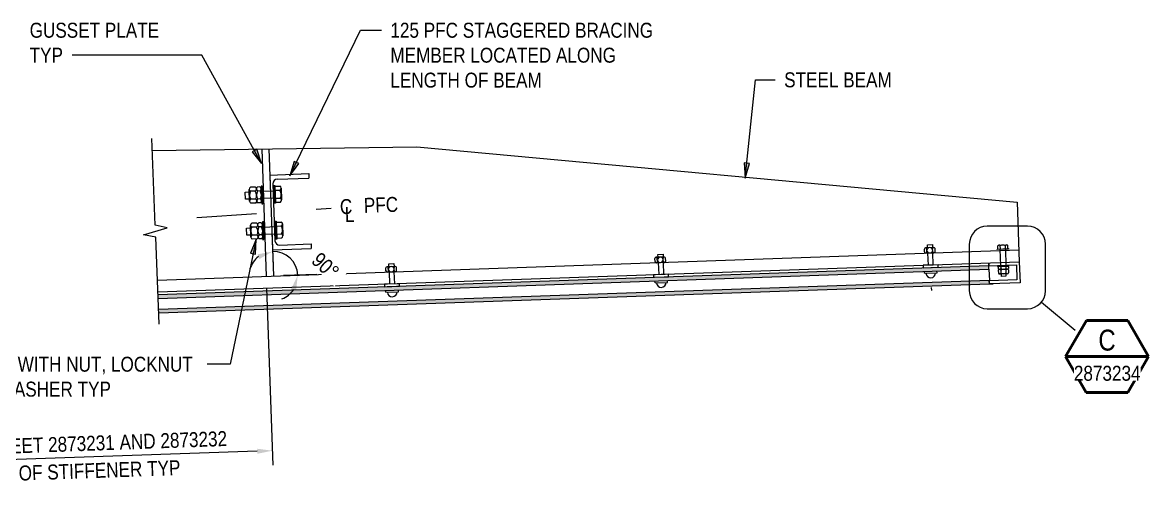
# Model space of a CAD drawing. Header units: metres. Extents: x 0.7 to 27.5, y -3.4 to 6.3.
# Drawn here: x 25.58 to 27.462, y 1.572 to 2.384 of the extents above; entities that cross this region are included whole.
import ezdxf

# ---------------------------------------------------------------- set-up
doc = ezdxf.new("R2010")
doc.units = ezdxf.units.M
doc.linetypes.add('JacobsCenter', pattern=[0.015, 0.009, -0.0015, 0.003, -0.0015])
doc.layers.get('Defpoints').update_dxf_attribs({"color": 41})
for name, color, linetype, lineweight in [('A-ANNO-DIMS', 7, 'Continuous', 9), ('A-ANNO-NOTE', 7, 'Continuous', 9), ('A-ANNO-SYMB', 7, 'Continuous', 9), ('A-DETL', 7, 'Continuous', 13), ('A-DETL-GENF', 7, 'Continuous', 9), ('G-ANNO-TEXT', 7, 'Continuous', 9)]:
    doc.layers.add(name, color=color, linetype=linetype, lineweight=lineweight)
doc.styles.add('Arial Narrow_2', font='ARIALN.TTF', dxfattribs={"height": 0.0025})
doc.styles.add('Arial Narrow_7', font='ARIALN.TTF', dxfattribs={"height": 0.025})
doc.styles.add('Arial Narrow_8', font='ARIALN.TTF', dxfattribs={"height": 0.035})
doc.dimstyles.new('Dimension_Angle_O___º__', dxfattribs={"dimscale": 0.3048, "dimtxt": 0.025586, "dimasz": 0.082021, "dimexe": 0.07874, "dimexo": 0.052493, "dimgap": 0.065617, "dimtad": 1, "dimdec": 3, "dimlfac": 1000, "dimrnd": 0.001, "dimzin": 0, "dimdsep": 46, "dimtxsty": 'Arial Narrow_7', "dimsah": 1, "dimcen": 0.09, "dimadec": 0, "dimazin": 0, "dimtfac": 1, "dimtdec": 4, "dimtix": 1, "dimtmove": 1, "dimatfit": 3, "dimfxl": 1, "dimtvp": 1, "dimtfill": 1, "dimtolj": 1, "dimtzin": 0, "dimlwd": 18, "dimlwe": 18, "dimarcsym": 2})
doc.dimstyles.new('Dimension_Standard_T__mm__2', dxfattribs={"dimscale": 0.3048, "dimtxt": 0.025586, "dimasz": 0.082021, "dimexe": 0.07874, "dimexo": 0.049213, "dimgap": 0.032808, "dimtad": 1, "dimdec": 0, "dimlfac": 1000, "dimzin": 0, "dimdsep": 46, "dimtxsty": 'Arial Narrow_7', "dimsah": 1, "dimcen": 0.09, "dimaunit": 1, "dimadec": 4, "dimazin": 0, "dimtfac": 1, "dimtdec": 4, "dimtix": 1, "dimtmove": 0, "dimatfit": 3, "dimfxl": 1, "dimtvp": 1, "dimtolj": 1, "dimtzin": 0, "dimlwd": 18, "dimlwe": 18, "dimarcsym": 2})

# ---------------------------------------------------------------- blocks, each defined once
blk = doc.blocks.new('CS_DET_BreakLine_ViewScale - Std Break-6970487-DRG-2873233 - NORTH CANOPY SECTION')
at = {"layer": 'A-DETL-GENF'}
for p, q in [((0.13, 0.02), (0.125, 0)), ((0.14, -0.02), (0.13, 0.02)), ((0.125, 0), (-0.02, 0)), ((0.145, 0), (0.14, -0.02)), ((0.29, 0), (0.145, 0))]:
    blk.add_line(p, q, dxfattribs=at)
blk = doc.blocks.new('DIMBLOCK19-DRG-2873233 - NORTH CANOPY SECTION')
at = {"layer": 'A-ANNO-DIMS', "color": 0, "lineweight": 18, "transparency": 16777216}
for p, q in [((25.9965, 2.0333), (25.9984, 1.9774)), ((26.0718, 1.9631), (26.0158, 1.9612))]:
    blk.add_line(p, q, dxfattribs=at)
for start, end in [(2, 92), (127.688, 163.376), (290.624, 326.312)]:
    blk.add_arc((25.999, 1.9606), 0.0408, start, end, dxfattribs=at)
at = {"layer": 'A-ANNO-DIMS', "color": 0, "transparency": 16777216}
for points in [[(25.9727, 1.9968), (25.9755, 1.9889), (25.9976, 2.0014)], [(26.029, 1.9391), (26.037, 1.9368), (26.0398, 1.962)]]:
    blk.add_solid(points, dxfattribs=at)
at = {"layer": 'Defpoints', "color": 0, "transparency": 16777216}
for p in [(25.9959, 2.0493), (26.0182, 1.9966), (25.999, 1.9606)]:
    blk.add_point(p, dxfattribs=at)
at = {"layer": 'A-ANNO-DIMS', "color": 0, "lineweight": 18, "transparency": 16777216, "insert": (26.078, 2.0022), "char_height": 0.025, "width": 0.054583, "attachment_point": 1, "rotation": 317, "line_spacing_factor": 0.974696, "style": 'Arial Narrow_7', "bg_fill": 3, "box_fill_scale": 1.1, "bg_fill_color": 256, "bg_fill_true_color": 13158600, "bg_fill_transparency": 0}
blk.add_mtext('\\A1;90°', dxfattribs=at)
at = {"layer": 'Defpoints', "color": 0, "transparency": 16777216}
blk.add_point((26.0878, 1.9637), dxfattribs=at)
blk = doc.blocks.new('CS_Annot_Centreline Symbol3 - CS_Annot_Centreline Symbol-5619338-DRG-2873233 - NORTH CANOPY SECTION')
at = {"layer": 'A-ANNO-NOTE', "char_height": 0.0025, "attachment_point": 1, "style": 'Arial Narrow_2'}
for s, insert, width in [('C  ', (-0.00119, 0.00463), 0.0044093), ('L', (-0.00041, 0.00329), 0.0019241)]:
    blk.add_mtext(s, dxfattribs=dict(at, insert=insert, width=width))
blk = doc.blocks.new('DIMBLOCK21-DRG-2873233 - NORTH CANOPY SECTION')
at = {"layer": 'A-ANNO-DIMS', "color": 0, "lineweight": 18, "transparency": 16777216}
for p, q in [((25.9877, 1.9402), (25.9981, 1.6447)), ((24.4207, 1.8489), (24.4298, 1.5899)), ((25.9722, 1.6678), (24.4539, 1.6148))]:
    blk.add_line(p, q, dxfattribs=at)
at = {"layer": 'A-ANNO-DIMS', "color": 0, "transparency": 16777216}
for points in [[(25.9721, 1.672), (25.9724, 1.6636), (25.9972, 1.6687)], [(24.4538, 1.6189), (24.454, 1.6106), (24.4289, 1.6139)]]:
    blk.add_solid(points, dxfattribs=at)
at = {"layer": 'Defpoints', "color": 0, "transparency": 16777216}
for p in [(25.9872, 1.9552), (24.4202, 1.8639), (24.4289, 1.6139)]:
    blk.add_point(p, dxfattribs=at)
at = {"layer": 'A-ANNO-DIMS', "color": 0, "lineweight": 18, "transparency": 16777216, "char_height": 0.025, "width": 1.705718, "attachment_point": 5, "rotation": 2, "style": 'Arial Narrow_7'}
for s, insert in [('\\A1;FOR LOCATION OF STAGGERED BRACING MEMBER REFER TO PLAN ON SHEET 2873231 AND 2873232', (25.2123, 1.6642)), ('\\A1;DISTANCE IS MEASURED ALONG BOTTOM OF BEAM FLANGE TO BACK OF STIFFENER TYP', (25.2139, 1.6184))]:
    blk.add_mtext(s, dxfattribs=dict(at, insert=insert))
blk = doc.blocks.new('Drafting View - SheetRef-4900799-DRG-2873233 - NORTH CANOPY SECTION')
at = {"layer": 'A-ANNO-SYMB', "lineweight": 50}
for p, q in [((-0.00346, 0.006), (-0.00693, 0)), ((0.00346, 0.006), (-0.00346, 0.006)), ((0.00693, 0), (0.00346, 0.006)), ((-0.00693, 0), (0.00693, 0)), ((-0.00693, 0), (-0.00347, -0.006)), ((0.00346, -0.006), (0.00693, 0)), ((-0.00347, -0.006), (0.00346, -0.006))]:
    blk.add_line(p, q, dxfattribs=at)

msp = doc.modelspace()

# ---------------------------------------------------------------- hatches: boundary and pattern name
at = {"layer": 'A-DETL-GENF', "true_color": 0xc0c0c0}
for points in [[(25.806368, 1.9232214), (27.1951485, 1.9717187), (27.194948, 1.9774585), (25.806143, 1.9289604)], [(25.8073231, 1.8988521), (27.1959779, 1.947345), (27.1957774, 1.9530848), (25.8070981, 1.904591)]]:
    msp.add_hatch(color=9, dxfattribs=at).paths.add_polyline_path(points)
at = {"layer": 'G-ANNO-TEXT'}
for points in [[(25.9793505, 2.148281), (25.9711618, 2.1723097), (25.9634373, 2.1680599)], [(26.026767, 2.1276572), (26.041623, 2.148242), (26.0336867, 2.1520816)], [(26.7878896, 2.1241555), (26.7948278, 2.1485745), (26.7860576, 2.1494749)], [(25.9700873, 2.0221402), (25.9606888, 1.9985585), (25.969321, 1.9967661)]]:
    msp.add_hatch(color=256, dxfattribs=at).paths.add_polyline_path(points)

# ---------------------------------------------------------------- linework, layer by layer
at = {"layer": 'A-ANNO-SYMB', "lineweight": 18}
for p, q in [((27.259659, 2.0437669), (27.19229, 2.0437669)), ((27.16229, 2.0137669), (27.16229, 1.9359292)), ((27.289659, 1.9359292), (27.289659, 2.0137669)), ((27.19229, 1.9059292), (27.259659, 1.9059292)), ((27.2827694, 1.9168004), (27.3391169, 1.8701611))]:
    msp.add_line(p, q, dxfattribs=at)
for centre, start, end in [((27.19229, 2.0137669), 90, 180), ((27.259659, 2.0137669), 0, 90), ((27.19229, 1.9359292), 180, 270), ((27.259659, 1.9359292), 270, 0)]:
    msp.add_arc(centre, 0.03, start, end, dxfattribs=at)
at = {"layer": 'A-DETL', "lineweight": 25}
for p, q in [((25.7966901, 2.17015), (26.2387633, 2.1761934)), ((25.9796237, 2.172396), (25.9870348, 1.9601678)), ((25.9916163, 2.1728148), (25.9990275, 1.9605866)), ((26.2387633, 2.1761934), (27.2421417, 2.0840903)), ((27.2421417, 2.0840903), (27.2457221, 1.9841099)), ((25.8051688, 1.9538169), (27.2450063, 2.0040971)), ((25.8059521, 1.933832), (27.2457221, 1.9841099))]:
    msp.add_line(p, q, dxfattribs=at)
at = {"layer": 'A-DETL'}
for p, q in [((25.993093, 2.1292691), (26.0580526, 2.1315603)), ((25.993093, 2.1292691), (25.9974994, 2.0043467)), ((26.0580526, 2.1315603), (26.058317, 2.124065)), ((25.9983189, 2.1144441), (26.0016677, 2.0195031)), ((26.0055498, 2.1222038), (26.058317, 2.124065)), ((26.0094274, 2.0122721), (26.0621946, 2.0141334)), ((26.0621946, 2.0141334), (26.062459, 2.006638)), ((25.9974994, 2.0043467), (26.062459, 2.006638))]:
    msp.add_line(p, q, dxfattribs=at)
at = {"layer": 'A-DETL', "lineweight": 9}
for p, q in [((25.9685271, 2.1089671), (25.9605819, 2.1086897)), ((25.9764445, 2.1092427), (25.9725381, 2.1091401)), ((25.980093, 2.110871), (25.9784159, 2.1108125)), ((25.9784159, 2.1108125), (25.9794498, 2.0812055)), ((25.9811269, 2.0812641), (25.980093, 2.110871)), ((26.0000493, 2.1118565), (26.0017264, 2.1119157)), ((26.0010936, 2.0822499), (26.0000493, 2.1118565)), ((26.0017264, 2.1119157), (26.0028075, 2.0823104)), ((26.0017812, 2.1104151), (26.0097244, 2.1106952)), ((25.9520465, 2.1006818), (25.9580429, 2.1008912)), ((25.9524504, 2.0886886), (25.9520465, 2.1006818)), ((25.9593715, 2.0853269), (25.958674, 2.1053023)), ((25.9687587, 2.1023337), (25.9608135, 2.1020562)), ((25.9766761, 2.1026093), (25.9727035, 2.1024705)), ((25.977142, 2.0892674), (25.9731695, 2.0891287)), ((25.9820697, 2.1023505), (25.9999931, 2.103005)), ((25.9824885, 2.0903578), (26.000431, 2.091013)), ((26.0020234, 2.103782), (26.0099583, 2.1040619)), ((26.0025106, 2.0904409), (26.0104289, 2.0907202)), ((26.0118651, 2.1074499), (26.0125838, 2.0877696)), ((25.9584617, 2.0888985), (25.9524504, 2.0886886)), ((25.9692246, 2.0889918), (25.9612795, 2.0887143)), ((25.9694563, 2.0823583), (25.9615111, 2.0820809)), ((25.9773737, 2.0826339), (25.9733483, 2.0825206)), ((25.9794498, 2.0812055), (25.9811269, 2.0812641)), ((26.0028075, 2.0823104), (26.0010936, 2.0822499)), ((26.0027528, 2.0838078), (26.0106629, 2.0840868)), ((26.0022389, 2.0518965), (26.003916, 2.0519556)), ((26.0032832, 2.0222899), (26.0022389, 2.0518965)), ((26.003916, 2.0519556), (26.0049971, 2.0223504)), ((25.9542362, 2.0407218), (25.9602325, 2.0409312)), ((25.95464, 2.0287285), (25.9542362, 2.0407218)), ((25.9615611, 2.0253669), (25.9608636, 2.0453422)), ((25.9707167, 2.0490071), (25.9627715, 2.0487296)), ((25.9709483, 2.0423736), (25.9630032, 2.0420962)), ((25.9786341, 2.0492827), (25.9747277, 2.0491801)), ((25.9788657, 2.0426492), (25.9748932, 2.0425105)), ((25.9822826, 2.050911), (25.9806055, 2.0508524)), ((25.9806055, 2.0508524), (25.9816394, 2.0212455)), ((25.9833165, 2.0213041), (25.9822826, 2.050911)), ((25.9841637, 2.042387), (26.0021827, 2.043045)), ((26.0039708, 2.050455), (26.011914, 2.0507352)), ((26.004213, 2.043822), (26.012148, 2.0441018)), ((26.0140547, 2.0474899), (26.0147734, 2.0278096)), ((25.9606513, 2.0289385), (25.95464, 2.0287285)), ((25.9714142, 2.0290318), (25.9634691, 2.0287543)), ((25.9716459, 2.0223983), (25.9637007, 2.0221209)), ((25.9793317, 2.0293074), (25.9753591, 2.0291686)), ((25.9795633, 2.0226739), (25.9755379, 2.0225606)), ((25.9816394, 2.0212455), (25.9833165, 2.0213041)), ((25.9845825, 2.0303943), (26.0026206, 2.031053)), ((26.0049971, 2.0223504), (26.0032832, 2.0222899)), ((26.0047002, 2.0304808), (26.0126186, 2.0307601)), ((26.0049424, 2.0238477), (26.0128525, 2.0241268)), ((26.6417777, 1.9966936), (26.6503322, 1.9970112)), ((26.6419565, 1.9918771), (26.6417777, 1.9966936)), ((26.6503322, 1.9970112), (26.6505004, 1.9921943)), ((27.0873552, 2.0006936), (27.0871723, 2.0056212)), ((27.1028915, 2.0082061), (27.0890967, 2.007694)), ((27.1028915, 2.0082061), (27.0890967, 2.007694)), ((27.1028915, 2.0082061), (27.0890967, 2.007694)), ((27.1032228, 1.9992813), (27.0894281, 1.9987692)), ((27.1032228, 1.9992813), (27.0894281, 1.9987692)), ((27.1032228, 1.9992813), (27.0894281, 1.9987692)), ((27.0913525, 2.000842), (27.0911696, 2.0057696)), ((27.0921567, 2.0126308), (27.1007113, 2.0129484)), ((27.0923355, 2.0078143), (27.0921567, 2.0126308)), ((27.0926669, 1.9988894), (27.0934146, 1.9787491)), ((27.1006794, 1.9991869), (27.1014271, 1.9790466)), ((27.1007113, 2.0129484), (27.1008795, 2.0081314)), ((27.10115, 2.0012057), (27.100967, 2.0061333)), ((27.1051472, 2.0013541), (27.1049643, 2.0062817)), ((27.2090152, 2.0056552), (27.2278899, 2.0063074)), ((27.2090508, 2.004586), (27.2090152, 2.0056552)), ((27.2279263, 2.0052147), (27.2090508, 2.004586)), ((27.2099719, 2.0056882), (27.2098032, 2.0107524)), ((27.2118747, 2.012113), (27.2244218, 2.0125466)), ((27.2142008, 2.0058344), (27.2140322, 2.0108932)), ((27.2150506, 1.9780358), (27.2141176, 2.0047548)), ((27.2227063, 2.0061283), (27.2225382, 2.0111766)), ((27.2240758, 1.978351), (27.2231432, 2.0050554)), ((27.2269352, 2.0062744), (27.2267672, 2.0113175)), ((27.2278899, 2.0063074), (27.2279263, 2.0052147)), ((27.194948, 1.9774585), (25.806143, 1.9289604)), ((26.2027865, 1.9765642), (26.1889918, 1.9760521)), ((26.2027865, 1.9765642), (26.1889918, 1.9760521)), ((26.2027865, 1.9765642), (26.1889918, 1.9760521)), ((26.1920518, 1.9809888), (26.2006063, 1.9813064)), ((26.1922306, 1.9761723), (26.1920518, 1.9809888)), ((26.2006063, 1.9813064), (26.2007746, 1.9764895)), ((26.6369762, 1.9847564), (26.6367932, 1.989684)), ((26.6525124, 1.992269), (26.6387177, 1.9917568)), ((26.6525124, 1.992269), (26.6387177, 1.9917568)), ((26.6525124, 1.992269), (26.6387177, 1.9917568)), ((26.6528437, 1.9833441), (26.639049, 1.982832)), ((26.6528437, 1.9833441), (26.639049, 1.982832)), ((26.6528437, 1.9833441), (26.639049, 1.982832)), ((26.6409734, 1.9849048), (26.6407905, 1.9898324)), ((26.6422878, 1.9829522), (26.6430355, 1.9628119)), ((26.6503003, 1.9832497), (26.651048, 1.9631094)), ((26.6507709, 1.9852685), (26.650588, 1.9901961)), ((26.6547682, 1.9854169), (26.6545852, 1.9903445)), ((27.1100277, 1.9793659), (27.0848938, 1.9784328)), ((27.0848938, 1.9784328), (27.0850466, 1.9743171)), ((27.1100277, 1.9752445), (27.1100277, 1.9793659)), ((27.1951485, 1.9717187), (27.194948, 1.9774585)), ((27.2284228, 1.978282), (27.2095449, 1.9777338)), ((27.2095449, 1.9777338), (27.2095759, 1.9766644)), ((27.2095759, 1.9766644), (27.2284539, 1.9772127)), ((27.2284539, 1.9772127), (27.2284228, 1.978282)), ((25.806368, 1.9232214), (27.1951485, 1.9717187)), ((26.1872503, 1.9690516), (26.1870674, 1.9739792)), ((26.2031179, 1.9676393), (26.1893231, 1.9671272)), ((26.2031179, 1.9676393), (26.1893231, 1.9671272)), ((26.2031179, 1.9676393), (26.1893231, 1.9671272)), ((26.1912475, 1.9692), (26.1910646, 1.9741276)), ((26.1925619, 1.9672475), (26.1933096, 1.9471071)), ((26.2005745, 1.9675449), (26.2013222, 1.9474046)), ((26.201045, 1.9695638), (26.2008621, 1.9744914)), ((26.2050423, 1.9697122), (26.2048593, 1.9746398)), ((26.6596486, 1.9634287), (26.6345147, 1.9624956)), ((26.6345147, 1.9624956), (26.6346675, 1.9583799)), ((26.6346675, 1.9583799), (26.6596486, 1.9593073)), ((26.6431883, 1.9586962), (26.6432068, 1.9581913)), ((26.6512008, 1.9589937), (26.65122, 1.9584711)), ((26.6596486, 1.9593073), (26.6596486, 1.9634287)), ((27.0850466, 1.9743171), (27.1100277, 1.9752445)), ((27.0872883, 1.9650902), (27.0871885, 1.9679486)), ((27.0872883, 1.9650902), (27.1082709, 1.9658585)), ((27.0935674, 1.9746334), (27.0935935, 1.9739191)), ((27.1015799, 1.9749309), (27.1016067, 1.9741989)), ((27.1082709, 1.9658585), (27.1081661, 1.9686812)), ((27.2105692, 1.9754018), (27.21062, 1.9729111)), ((27.2107153, 1.9703535), (27.2108624, 1.9652875)), ((27.2257514, 1.9644284), (27.2130147, 1.9640585)), ((27.2147989, 1.9755246), (27.2148724, 1.9729917)), ((27.2149449, 1.9704763), (27.215092, 1.9654104)), ((27.2159354, 1.9598163), (27.2158098, 1.9641397)), ((27.2235825, 1.9600289), (27.2159354, 1.9598163)), ((27.2233059, 1.9757717), (27.2233795, 1.9732387)), ((27.223452, 1.9707234), (27.2235991, 1.9656574)), ((27.2234566, 1.9643618), (27.2235825, 1.9600289)), ((27.2275355, 1.9758945), (27.2275927, 1.973328)), ((27.2276816, 1.9708462), (27.2278287, 1.9657802)), ((27.1957774, 1.9530848), (25.8070981, 1.904591)), ((25.8073231, 1.8988521), (27.1959779, 1.947345)), ((26.2099227, 1.9477239), (26.1847889, 1.9467908)), ((26.1847889, 1.9467908), (26.1849417, 1.9426751)), ((26.1849417, 1.9426751), (26.2099227, 1.9436025)), ((26.1934624, 1.9429914), (26.1934809, 1.9424865)), ((26.201475, 1.9432889), (26.2014941, 1.9427663)), ((26.2099227, 1.9436025), (26.2099227, 1.9477239)), ((26.6369092, 1.949153), (26.6368021, 1.9522208)), ((26.6369092, 1.949153), (26.6578918, 1.9499213)), ((26.6578918, 1.9499213), (26.6577793, 1.9529533)), ((27.1959779, 1.947345), (27.1957774, 1.9530848)), ((27.1959779, 1.947345), (27.2019737, 1.9475675)), ((26.1871834, 1.9334482), (26.1870762, 1.936516)), ((26.1871834, 1.9334482), (26.208166, 1.9342165)), ((26.208166, 1.9342165), (26.2080534, 1.9372486))]:
    msp.add_line(p, q, dxfattribs=at)
at = {"layer": 'A-DETL', "linetype": 'JacobsCenter', "lineweight": 18}
msp.add_line((25.8709056, 2.0582094), (26.0953575, 2.0739046), dxfattribs=at)
at = {"layer": 'A-DETL', "linetype": 'JacobsCenter', "lineweight": 9}
for p, q in [((27.1946792, 1.9823275), (27.19486, 1.9774554)), ((27.1950731, 1.971716), (27.1957648, 1.9530848))]:
    msp.add_line(p, q, dxfattribs=at)
at = {"layer": 'A-DETL', "lineweight": 18}
for p, q in [((27.1948646, 1.9773309), (27.1946901, 1.9823278)), ((27.1948646, 1.9773309), (27.2409106, 1.9789388)), ((27.2409106, 1.9789388), (27.2418346, 1.9540508)), ((27.2457221, 1.9841099), (27.2470167, 1.9492398)), ((27.1958945, 1.9472173), (27.19572, 1.9522143)), ((27.2418346, 1.9540508), (27.1957924, 1.9523415)), ((27.2470167, 1.9492398), (27.1959779, 1.947345))]:
    msp.add_line(p, q, dxfattribs=at)
at = {"layer": 'A-DETL', "color": 7, "lineweight": 9, "true_color": 0xffffff}
msp.add_line((27.0987076, 1.9414478), (27.0988821, 1.9364508), dxfattribs=at)
at = {"layer": 'A-DETL', "lineweight": 9}
for centre, radius, start, end in [((25.9624037, 2.1054325), 0.003732, 119.2194638, 244.7805362), ((25.9669369, 2.1055908), 0.003732, 299.2194638, 64.7805362), ((25.9742937, 2.1058468), 0.003732, 118.0621286, 244.7805362), ((25.9748543, 2.1058664), 0.003732, 299.2194638, 64.7805362), ((26.0081354, 2.1073184), 0.003732, 299.2395951, 64.8006675), ((25.9710293, 2.0957339), 0.0120139, 148.2474708, 215.7525292), ((25.9590088, 2.0953141), 0.0120139, 328.2474708, 35.7525292), ((25.9829193, 2.0961482), 0.0120139, 148.2474708, 215.7525292), ((25.9749913, 2.0858715), 0.003732, 119.2194638, 243.8813256), ((25.9669263, 2.0955897), 0.0120139, 328.2474708, 35.7525292), ((25.9755519, 2.0858911), 0.003732, 299.2194638, 64.7805362), ((26.000211, 2.0970389), 0.0120139, 328.2676021, 35.7726605), ((26.00884, 2.0873433), 0.003732, 299.2395951, 64.8006675), ((25.9631013, 2.0854572), 0.003732, 119.2194638, 244.7805362), ((25.9676344, 2.0856155), 0.003732, 299.2194638, 64.7805362), ((25.9645933, 2.0454725), 0.003732, 119.2194638, 244.7805362), ((25.9732189, 2.0357738), 0.0120139, 148.2474708, 215.7525292), ((25.9691265, 2.0456308), 0.003732, 299.2194638, 64.7805362), ((25.9611985, 2.0353541), 0.0120139, 328.2474708, 35.7525292), ((25.9764833, 2.0458868), 0.003732, 118.0621286, 244.7805362), ((25.9851089, 2.0361882), 0.0120139, 148.2474708, 215.7525292), ((25.9770439, 2.0459064), 0.003732, 299.2194638, 64.7805362), ((25.9691159, 2.0356297), 0.0120139, 328.2474708, 35.7525292), ((26.010325, 2.0473583), 0.003732, 299.2395951, 64.8006675), ((26.0024006, 2.0370789), 0.0120139, 328.2676021, 35.7726605), ((25.9652909, 2.0254972), 0.003732, 119.2194638, 244.7805362), ((25.9698241, 2.0256555), 0.003732, 299.2194638, 64.7805362), ((25.9771809, 2.0259115), 0.003732, 119.2194638, 243.8813256), ((25.9777415, 2.0259311), 0.003732, 299.2194638, 64.7805362), ((26.0110296, 2.0273833), 0.003732, 299.2395951, 64.8006675), ((27.0891709, 2.0056954), 0.002, 2.1261218, 182.1261218), ((27.0893539, 2.0007678), 0.002, 182.1261218, 2.1261218), ((27.0961796, 2.0029535), 0.005, 13.4817374, 170.7705062), ((27.0961399, 2.0040218), 0.005, 193.4817374, 350.7705062), ((27.1029657, 2.0062075), 0.002, 2.1261218, 182.1261218), ((27.1031486, 2.0012799), 0.002, 182.1261218, 2.1261218), ((27.2119539, 2.0097352), 0.0023792, 29.1274078, 154.6884802), ((27.2184972, 2.0046705), 0.0076589, 58.1554148, 125.6604733), ((27.2246889, 2.0101594), 0.0023792, 29.1274078, 154.6884802), ((26.1960747, 1.9713116), 0.005, 13.4817374, 170.7705062), ((26.2028607, 1.9745656), 0.002, 2.1261218, 182.1261218), ((26.6387919, 1.9897582), 0.002, 2.1261218, 182.1261218), ((26.6389748, 1.9848306), 0.002, 182.1261218, 2.1261218), ((26.6458005, 1.9870163), 0.005, 13.4817374, 170.7705062), ((26.6457609, 1.9880846), 0.005, 193.4817374, 350.7705062), ((26.6525866, 1.9902703), 0.002, 2.1261218, 182.1261218), ((26.6527695, 1.9853427), 0.002, 182.1261218, 2.1261218), ((27.2127156, 1.9743755), 0.0023792, 28.8829556, 154.4440281), ((27.2192372, 1.9692829), 0.0076589, 57.9109626, 125.4160211), ((27.2254523, 1.9747453), 0.0023792, 28.8829556, 154.4440281), ((26.189066, 1.9740534), 0.002, 2.1261218, 182.1261218), ((26.1892489, 1.9691258), 0.002, 182.1261218, 2.1261218), ((26.196035, 1.9723798), 0.005, 193.4817374, 350.7705062), ((26.2030437, 1.969638), 0.002, 182.1261218, 2.1261218), ((27.0977796, 1.9655546), 0.008, 182.6716553, 1.5224019), ((27.212726, 1.974018), 0.0023792, 207.7256205, 334.4440281), ((27.2128617, 1.9693271), 0.0023792, 28.8829556, 154.4440281), ((27.2129456, 1.9664367), 0.0023792, 208.8829556, 334.4440281), ((27.2189411, 1.9794804), 0.0076589, 237.9109626, 305.4160211), ((27.2193833, 1.9642346), 0.0076589, 57.9109626, 125.4160211), ((27.2191607, 1.9718991), 0.0076589, 237.9109626, 305.4160211), ((27.2254627, 1.9743879), 0.0023792, 208.8829556, 333.5448174), ((27.2255984, 1.969697), 0.0023792, 28.8829556, 154.4440281), ((27.2256823, 1.9668066), 0.0023792, 208.8829556, 334.444028), ((26.6474005, 1.9496174), 0.008, 182.6716553, 1.5224019), ((26.1976747, 1.9339127), 0.008, 182.6716553, 1.5224019)]:
    msp.add_arc(centre, radius, start, end, dxfattribs=at)
at = {"layer": 'A-DETL'}
for centre, start, end in [((26.0058142, 2.1147084), 92.0201313, 182.0201313), ((26.009163, 2.0197675), 182.0201313, 272.0201313)]:
    msp.add_arc(centre, 0.0075, start, end, dxfattribs=at)
at = {"layer": 'G-ANNO-TEXT'}
for p, q in [((26.026767, 2.1276572), (26.1445561, 2.3711215)), ((26.1445561, 2.3711215), (26.1795925, 2.3711215)), ((25.824915, 2.3294496), (25.662839, 2.3294496)), ((25.8796754, 2.3294496), (25.824915, 2.3294496)), ((25.9793505, 2.148281), (25.8796754, 2.3294496)), ((26.7878896, 2.1241555), (26.8047389, 2.2882789)), ((26.8047389, 2.2882789), (26.8377956, 2.2882789)), ((25.9711618, 2.1723097), (25.9634373, 2.1680599)), ((25.9634373, 2.1680599), (25.9793505, 2.148281)), ((25.9793505, 2.148281), (25.9711618, 2.1723097)), ((26.0336867, 2.1520816), (26.026767, 2.1276572)), ((26.026767, 2.1276572), (26.041623, 2.148242)), ((26.041623, 2.148242), (26.0336867, 2.1520816)), ((26.7948278, 2.1485745), (26.7860576, 2.1494749)), ((26.7860576, 2.1494749), (26.7878896, 2.1241555)), ((26.7878896, 2.1241555), (26.7948278, 2.1485745)), ((25.8927572, 1.8132228), (25.8882911, 1.8132228)), ((25.9267092, 1.8132228), (25.8927572, 1.8132228))]:
    msp.add_line(p, q, dxfattribs=at)

# ---------------------------------------------------------------- block references
at = {"layer": 'A-ANNO-SYMB', "lineweight": 50, "xscale": 9.999999999999996, "yscale": 9.999999999999996, "zscale": 9.999999999999996}
msp.add_blockref('Drafting View - SheetRef-4900799-DRG-2873233 - NORTH CANOPY SECTION', (27.3924842, 1.8259886), dxfattribs=at)
at = {"layer": 'A-DETL-GENF', "rotation": 272.2444521748267}
msp.add_blockref('CS_DET_BreakLine_ViewScale - Std Break-6970487-DRG-2873233 - NORTH CANOPY SECTION', (25.7966901, 2.17015), dxfattribs=at)

# ---------------------------------------------------------------- texts
at = {"layer": 'A-ANNO-NOTE', "insert": (26.149796, 2.0909212), "char_height": 0.025, "attachment_point": 1, "rotation": 2, "style": 'Arial Narrow_7', "bg_fill": 3, "box_fill_scale": 1, "bg_fill_color": 256, "bg_fill_true_color": 13158600, "bg_fill_transparency": 0}
msp.add_mtext('PFC', dxfattribs=at)
at = {"layer": 'G-ANNO-TEXT', "char_height": 0.025, "attachment_point": 1, "style": 'Arial Narrow_7', "bg_fill": 3, "box_fill_scale": 1, "bg_fill_color": 256, "bg_fill_transparency": 0}
for s, insert in [('GUSSET PLATE', (25.591615, 2.3836215)), ('125 PFC STAGGERED BRACING ', (26.1945925, 2.3836215)), ('TYP', (25.591615, 2.3419496)), ('MEMBER LOCATED ALONG ', (26.1945925, 2.3419496)), ('LENGTH OF BEAM', (26.1945925, 2.3002777)), ('STEEL BEAM', (26.8527956, 2.3007789)), ('BOLTS WITH NUT, LOCKNUT ', (25.4698015, 1.8257228)), ('AND WASHER TYP', (25.4698015, 1.7840509))]:
    msp.add_mtext(s, dxfattribs=dict(at, insert=insert))

# ---------------------------------------------------------------- next in the draw order: texts
at = {"layer": 'A-ANNO-SYMB', "insert": (27.3780249, 1.8709674), "char_height": 0.035, "attachment_point": 1, "style": 'Arial Narrow_8', "bg_fill": 3, "box_fill_scale": 1, "bg_fill_color": 256, "bg_fill_transparency": 0}
msp.add_mtext('C', dxfattribs=at)
at = {"layer": 'A-ANNO-SYMB', "insert": (27.3370249, 1.8105573), "char_height": 0.025, "attachment_point": 1, "style": 'Arial Narrow_7', "bg_fill": 3, "box_fill_scale": 1, "bg_fill_color": 256, "bg_fill_true_color": 13158600, "bg_fill_transparency": 0}
msp.add_mtext('2873234', dxfattribs=at)

# ---------------------------------------------------------------- next in the draw order: dimensions: what is measured, and where the dimension line sits
at = {"layer": 'A-ANNO-DIMS', "lineweight": 18}
dim = msp.add_angular_dim_3p(base=(26.0181786, 1.9966045), center=(25.9990275, 1.9605866), p1=(26.0877663, 1.9636854), p2=(25.9959287, 2.0493253), dimstyle='Dimension_Angle_O___º__', override={"dimpost": '<>', "dimfxl": 0.125572}, dxfattribs=at)
dim.commit()
dim.dimension.update_dxf_attribs({"geometry": 'DIMBLOCK19-DRG-2873233 - NORTH CANOPY SECTION', "text_midpoint": (26.0865942, 1.9714134), "dimtype": 165, "text_rotation": 317})

# ---------------------------------------------------------------- next in the draw order: linework, layer by layer
at = {"layer": 'G-ANNO-TEXT'}
for p, q in [((25.9700873, 2.0221402), (25.9267092, 1.8132228)), ((25.9700873, 2.0221402), (25.9606888, 1.9985585)), ((25.969321, 1.9967661), (25.9700873, 2.0221402)), ((25.9606888, 1.9985585), (25.969321, 1.9967661))]:
    msp.add_line(p, q, dxfattribs=at)

# ---------------------------------------------------------------- next in the draw order: block references
at = {"layer": 'A-ANNO-NOTE', "xscale": 10, "yscale": 10, "zscale": 10, "rotation": 2.00000000000013}
msp.add_blockref('CS_Annot_Centreline Symbol3 - CS_Annot_Centreline Symbol-5619338-DRG-2873233 - NORTH CANOPY SECTION', (26.1232531, 2.0427783), dxfattribs=at)

# ---------------------------------------------------------------- next in the draw order: dimensions: what is measured, and where the dimension line sits
at = {"layer": 'A-ANNO-DIMS', "lineweight": 18}
dim = msp.add_linear_dim(base=(24.4289139, 1.6139066), p1=(25.9872095, 1.9551709), p2=(24.4201853, 1.8638612), angle=2, text='FOR LOCATION OF STAGGERED BRACING MEMBER REFER TO PLAN ON SHEET 2873231 AND 2873232\\XDISTANCE IS MEASURED ALONG BOTTOM OF BEAM FLANGE TO BACK OF STIFFENER TYP', dimstyle='Dimension_Standard_T__mm__2', override={"dimpost": '<>', "dimfxl": 1.569682}, dxfattribs=at)
dim.commit()
dim.dimension.update_dxf_attribs({"geometry": 'DIMBLOCK21-DRG-2873233 - NORTH CANOPY SECTION', "text_midpoint": (25.2130641, 1.6412897)})

doc.saveas('drawing.dxf')
